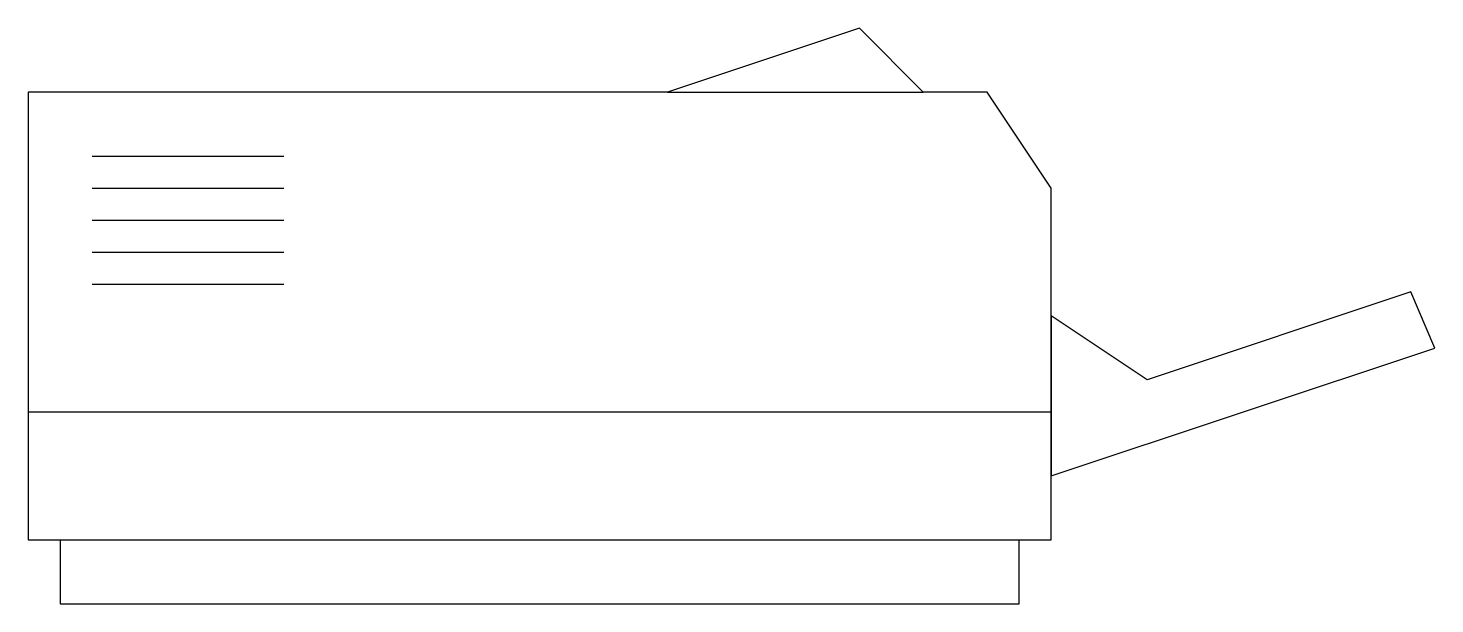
# Paper-space layout 'Sample Network Drawing - A1 Sheet' of a CAD drawing. Extents: x 49 to 806, y 22 to 564.
# Drawn here: x 714.23 to 732.41, y 255.01 to 262.45 of the extents above; entities that cross this region are included whole.
import ezdxf

# ---------------------------------------------------------------- set-up
doc = ezdxf.new("R2010")
doc.units = 0
doc.layers.add('N-EQPM', color=4, linetype='Continuous', lineweight=25)

psp = doc.layouts.new('Sample Network Drawing - A1 Sheet')

# ---------------------------------------------------------------- linework, layer by layer
at = {"layer": 'N-EQPM', "linetype": 'Continuous'}
for p, q in [((722.492, 261.622), (725.797, 261.622)), ((715.053, 260.796), (717.533, 260.796)), ((715.053, 260.383), (717.533, 260.383)), ((715.053, 259.969), (717.533, 259.969)), ((715.053, 259.556), (717.533, 259.556)), ((715.053, 259.143), (717.533, 259.143)), ((714.227, 257.49), (727.45, 257.49)), ((714.64, 255.837), (727.037, 255.837))]:
    psp.add_line(p, q, dxfattribs=at)
for points in [[(727.45, 256.663), (727.45, 258.73), (727.45, 260.383), (726.624, 261.622), (725.797, 261.622), (724.971, 262.449), (722.492, 261.622), (714.227, 261.622), (714.227, 255.837), (714.64, 255.837), (714.64, 255.01), (727.037, 255.01), (727.037, 255.837), (727.45, 255.837)], [(727.45, 258.73), (727.45, 256.663), (732.409, 258.316), (732.099, 259.04), (728.69, 257.903)]]:
    psp.add_lwpolyline(points, close=True, dxfattribs=at)

doc.saveas('drawing.dxf')
